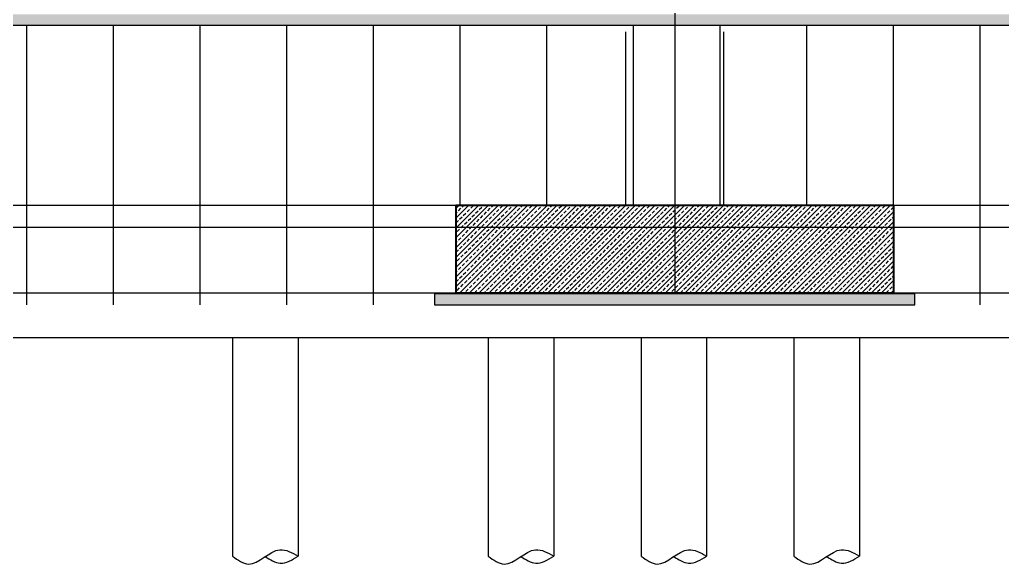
# Model space of a CAD drawing. Header units: centimetres. Extents: x 26200 to 152500, y -600 to 9300.
# Drawn here: x 142965 to 143865, y 677 to 1175 of the extents above; entities that cross this region are included whole.
import ezdxf

# ---------------------------------------------------------------- set-up
doc = ezdxf.new("R2010")
doc.units = ezdxf.units.CM
doc.layers.add('ROTAS-MIMARI-KESIT', color=8, linetype='Continuous')

msp = doc.modelspace()

# ---------------------------------------------------------------- hatches: boundary and pattern name
at = {"layer": 'ROTAS-MIMARI-KESIT'}
h = msp.add_hatch(dxfattribs=at)
h.set_pattern_fill('AR-CONC', color=256, scale=0.1, style=0)
h.set_pattern_definition([(50, (-3729.7674, 2354.189), (1.82184669, -0.159390855), [0.1905, -2.0955]), (355, (-3729.7674, 2354.189), (-0.352434214, 1.910568452), [0.1524, -1.676405842]), (100.4514447, (-3729.6156, 2354.1757), (1.46941247, 1.75117752), [0.161900088, -1.780902446]), (46.1842, (-3729.7674, 2354.697), (2.71079041, -0.42042328), [0.28575, -3.14325]), (96.6355576, (-3729.5415, 2354.662), (2.37404134, 2.474261246), [0.24285023, -2.67135608]), (351.1841512, (-3729.7674, 2354.697), (2.37404134, 2.474261246), [0.22859967, -2.51459732]), (21, (-3729.5134, 2354.57), (1.516143913, -1.022651982), [0.1905, -2.0955]), (326, (-3729.5134, 2354.57), (0.618020284, 1.841879661), [0.1524, -1.6764]), (71.451445, (-3729.387, 2354.4848), (2.134164193, 0.819227689), [0.161900088, -1.780899376]), (37.5, (-3729.7674, 2354.189), (0.0308860325, 0.8455503887), [0, -1.65608, 0, -1.7018, 0, -1.68275]), (7.5, (-3729.7674, 2354.189), (0.668196625, 1.001805748), [0, -0.97028, 0, -1.61798, 0, -0.64135]), (327.5, (-3730.33384, 2354.189), (1.3559059517, -0.05728744), [0, -0.635, 0, -1.9812, 0, -2.6289]), (317.5, (-3730.5878, 2354.189), (1.481291814, 0.25426491), [0, -0.8255, 0, -1.31572, 0, -1.8669])])
h.paths.add_polyline_path([(146882.7, 1180.39), (129119.7, 1180.39), (129119.7, 1170.39), (146882.7, 1170.39)])
h = msp.add_hatch(dxfattribs=at)
h.set_pattern_fill('LINE', color=256, scale=5, angle=45, style=0)
h.set_pattern_definition([(90, (279099.306, 394723.31), (-79.375, 0), [])])
h.paths.add_polyline_path([(127350.7, 1006.39), (127350.7, 1160.39), (129104.7, 1160.39), (129104.7, 1170.39), (144988.7, 1170.39), (144999.7, 1170.39), (146882.7, 1170.39), (146882.7, 924.39), (146868.2, 924.39), (146868.2, 914.39), (145584.7, 914.39), (145584.7, 924.39), (145565.2, 924.89), (145565.2, 1005.89), (145164.2, 1005.89), (145164.2, 924.39), (145144.7, 924.39), (145144.7, 914.39), (143784.7, 914.39), (143784.7, 924.39), (143765.2, 924.39), (143765.2, 1005.89), (143364.2, 1005.89), (143364.2, 924.39), (143344.7, 924.39), (143344.7, 914.39), (141984.7, 914.39), (141984.7, 924.39), (141965.2, 924.39), (141965.2, 1005.89), (141564.2, 1005.89), (141564.2, 924.39), (141544.7, 924.39), (141544.7, 914.39), (140184.7, 914.39), (140184.7, 924.39), (140165.2, 924.39), (140165.2, 1005.89), (139764.2, 1005.89), (139764.2, 924.39), (139744.7, 924.39), (139744.7, 914.39), (138384.7, 914.39), (138384.7, 924.39), (138365.2, 924.39), (138365.2, 1005.89), (137864.2, 1005.89), (137864.2, 924.39), (137844.7, 924.39), (137844.7, 914.39), (136584.7, 914.39), (136584.7, 924.39), (136565.2, 924.39), (136565.2, 1005.89), (136164.2, 1005.89), (136164.2, 924.39), (136144.7, 924.39), (136144.7, 914.39), (134784.7, 914.39), (134784.7, 924.39), (134765.2, 924.39), (134765.2, 1005.89), (134364.2, 1005.89), (134364.2, 924.39), (134344.7, 924.39), (134344.7, 914.39), (132984.7, 914.39), (132984.7, 924.39), (132965.2, 924.39), (132965.2, 1005.89), (132564.2, 1005.89), (132564.2, 924.39), (132544.7, 924.39), (132544.7, 914.39), (131184.7, 914.39), (131184.7, 924.39), (131165.2, 924.39), (131165.2, 1005.89), (130764.2, 1005.89), (130764.2, 924.39), (130744.7, 924.39), (130744.7, 914.39), (129379.7, 914.39), (129379.7, 924.39), (129365.2, 924.39), (129365.7, 1006.39)])
h = msp.add_hatch(dxfattribs=at)
h.set_pattern_fill('ANSI33', color=256, style=0, pattern_type=2)
h.set_pattern_definition([(45, (97045.261, 23427.608), (-4.49012806, 4.49012806), []), (45, (97049.7513, 23427.608), (-4.49012806, 4.49012806), [3.175, -1.5875])])
h.paths.add_polyline_path([(143364.7, 1005.39), (143764.7, 1005.39), (143764.7, 925.39), (143364.7, 925.39)], flags=0)
h = msp.add_hatch(dxfattribs=at)
h.set_pattern_fill('AR-CONC', color=256, scale=0.1, style=0)
h.set_pattern_definition([(50, (9704.5261, 2320.6629), (1.82184669, -0.159390855), [0.1905, -2.0955]), (355, (9704.5261, 2320.6629), (-0.352434214, 1.910568452), [0.1524, -1.676405842]), (100.4514447, (9704.678, 2320.6496), (1.46941247, 1.75117752), [0.161900088, -1.780902446]), (46.1842, (9704.5261, 2321.1709), (2.71079041, -0.42042328), [0.28575, -3.14325]), (96.6355576, (9704.752, 2321.1358), (2.37404134, 2.474261246), [0.24285023, -2.67135608]), (351.1841512, (9704.526, 2321.171), (2.37404134, 2.474261246), [0.22859967, -2.51459732]), (21, (9704.7801, 2321.0439), (1.516143913, -1.022651982), [0.1905, -2.0955]), (326, (9704.7801, 2321.0439), (0.618020284, 1.84187966), [0.1524, -1.6764]), (71.451445, (9704.9065, 2320.9587), (2.134164193, 0.81922769), [0.161900088, -1.780899376]), (37.5, (9704.5261, 2320.6629), (0.0308860325, 0.8455503887), [0, -1.65608, 0, -1.7018, 0, -1.68275]), (7.5, (9704.5261, 2320.6629), (0.668196625, 1.001805748), [0, -0.97028, 0, -1.61798, 0, -0.64135]), (327.5, (9703.9597, 2320.6629), (1.3559059517, -0.05728744), [0, -0.635, 0, -1.9812, 0, -2.6289]), (317.5, (9703.7057, 2320.6629), (1.481291814, 0.25426491), [0, -0.8255, 0, -1.31572, 0, -1.8669])])
h.paths.add_polyline_path([(143784.7, 924.39), (143344.7, 924.39), (143344.7, 914.39), (143784.7, 914.39)])

# ---------------------------------------------------------------- linework, layer by layer
for p, q in [((129119.7, 1170.39), (146882.7, 1170.39)), ((126934.7, 884.39), (147594.7, 884.39))]:
    msp.add_line(p, q, dxfattribs=at)
for points in [[(143564.7, 2658.48), (143564.7, 925.39)], [(143519.7, 1164.39), (143519.7, 1005.39)], [(143609.7, 1005.39), (143609.7, 1164.39)], [(143364.7, 1005.39), (141964.7, 1005.39)], [(145164.7, 1005.39), (143764.7, 1005.39)], [(141964.7, 925.39), (143364.7, 925.39)], [(143764.7, 925.39), (145164.7, 925.39)], [(143159.7, 884.39), (143159.7, 684.39)], [(143219.7, 884.39), (143219.7, 684.39)], [(143393.83, 884.39), (143393.83, 684.39)], [(143453.83, 884.39), (143453.83, 684.39)], [(143533.83, 884.39), (143533.83, 684.39)], [(143593.83, 884.39), (143593.83, 684.39)], [(143673.83, 884.39), (143673.83, 684.39)], [(143733.83, 884.39), (143733.83, 684.39)]]:
    msp.add_lwpolyline(points, dxfattribs=at)
at = {"layer": 'ROTAS-MIMARI-KESIT', "ltscale": 2}
msp.add_lwpolyline([(126578.74, 1045.39), (127903.03, 985.39), (144668.53, 985.39), (150022.64, 1025.39)], dxfattribs=at)
at = {"layer": 'ROTAS-MIMARI-KESIT'}
for points in [[(143364.2, 1005.89), (143765.2, 1005.89), (143765.2, 924.89), (143364.2, 924.89)], [(143364.7, 1005.39), (143764.7, 1005.39), (143764.7, 925.39), (143364.7, 925.39)], [(143784.7, 924.39), (143344.7, 924.39), (143344.7, 914.39), (143784.7, 914.39)]]:
    msp.add_lwpolyline(points, close=True, dxfattribs=at)
for points, knots in [([(143159.7, 684.39), (143164.58, 680.83), (143178.9, 670.4), (143198.57, 696.44), (143214.12, 687.57), (143219.7, 684.39)], [0, 0, 0, 0, 16.350848, 47.934672, 65.567386, 65.567386, 65.567386, 65.567386]), ([(143189.7, 684.06), (143194.09, 681.08), (143204.16, 674.91), (143214.22, 681.04), (143219.7, 684.39)], [179.801197, 179.801197, 179.801197, 179.801197, 259.646208, 355.156763, 355.156763, 355.156763, 355.156763]), ([(143393.83, 684.39), (143398.71, 680.83), (143413.03, 670.4), (143432.7, 696.44), (143448.26, 687.57), (143453.83, 684.39)], [0, 0, 0, 0, 16.350848, 47.934672, 65.567386, 65.567386, 65.567386, 65.567386]), ([(143423.84, 684.06), (143428.22, 681.08), (143438.29, 674.91), (143448.35, 681.04), (143453.83, 684.39)], [179.801197, 179.801197, 179.801197, 179.801197, 259.646208, 355.156763, 355.156763, 355.156763, 355.156763]), ([(143533.83, 684.39), (143538.71, 680.83), (143553.03, 670.4), (143572.7, 696.44), (143588.26, 687.57), (143593.83, 684.39)], [0, 0, 0, 0, 16.350848, 47.934672, 65.567386, 65.567386, 65.567386, 65.567386]), ([(143563.84, 684.06), (143568.22, 681.08), (143578.29, 674.91), (143588.35, 681.04), (143593.83, 684.39)], [179.801197, 179.801197, 179.801197, 179.801197, 259.646208, 355.156763, 355.156763, 355.156763, 355.156763]), ([(143673.83, 684.39), (143678.71, 680.83), (143693.03, 670.4), (143712.7, 696.44), (143728.26, 687.57), (143733.83, 684.39)], [0, 0, 0, 0, 16.350848, 47.934672, 65.567386, 65.567386, 65.567386, 65.567386]), ([(143703.84, 684.06), (143708.22, 681.08), (143718.29, 674.91), (143728.35, 681.04), (143733.83, 684.39)], [179.801197, 179.801197, 179.801197, 179.801197, 259.646208, 355.156763, 355.156763, 355.156763, 355.156763])]:
    msp.add_open_spline(points, degree=3, knots=knots, dxfattribs=at)

doc.saveas('drawing.dxf')
